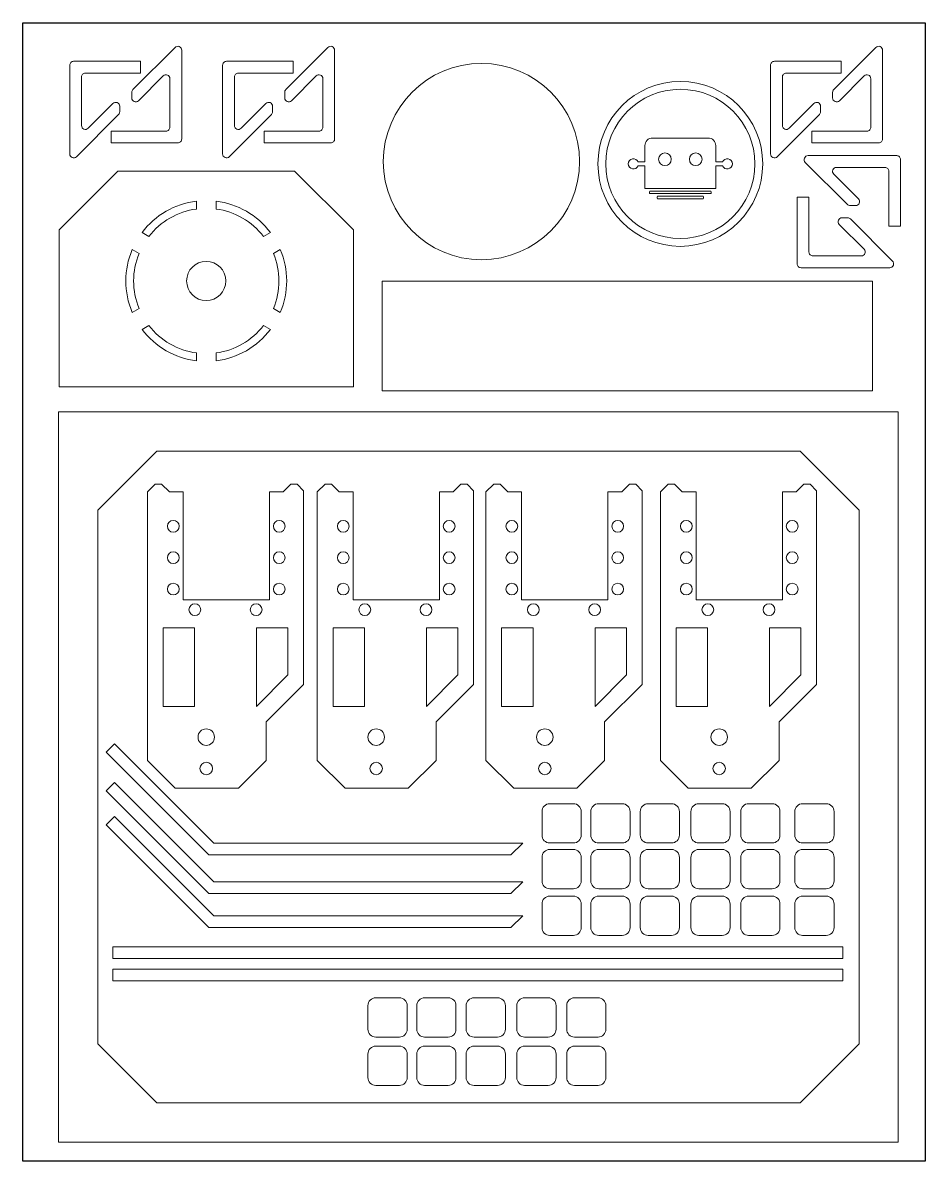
# Model space of a CAD drawing. Header units: millimetres. Extents: x 741 to 971, y 638 to 928.
import ezdxf

# ---------------------------------------------------------------- set-up
doc = ezdxf.new("R2010")
doc.units = ezdxf.units.MM

# ---------------------------------------------------------------- blocks, each defined once
blk = doc.blocks.new('10x10 Kare')
at = {"color": 7, "linetype": 'Continuous', "lineweight": 15}
blk.add_lwpolyline([(5.46, 1.58, 0.414214), (3.46, 3.58), (-2.54, 3.58, 0.414214), (-4.54, 1.58), (-4.54, -4.42, 0.414214), (-2.54, -6.42), (3.46, -6.42, 0.414214), (5.46, -4.42)], format="xyb", close=True, dxfattribs=at)
blk = doc.blocks.new('Alt Plaka Ofset')
at = {"color": 7, "linetype": 'Continuous', "lineweight": 15}
for points in [[(107, 93), (-107, 93), (-107, -93), (107, -93)], [(97, -68), (97, 68), (82, 83), (-82, 83), (-97, 68), (-97, -68), (-82, -83), (82, -83)]]:
    blk.add_lwpolyline(points, close=True, dxfattribs=at)
blk = doc.blocks.new('Arka Cizgi')
at = {"color": 7, "linetype": 'Continuous', "lineweight": 15}
blk.add_lwpolyline([(113.7, 0), (113.7, 3), (-72.3, 3), (-72.3, 0)], close=True, dxfattribs=at)
blk = doc.blocks.new('On Logo Arka')
at = {"color": 7, "linetype": 'Continuous', "lineweight": 15}
blk.add_circle((0, 0), 25, dxfattribs=at)
blk = doc.blocks.new('Isim Arka')
at = {"color": 7, "linetype": 'Continuous', "lineweight": 15}
blk.add_lwpolyline([(-25.22, -2.61), (99.78, -2.61), (99.78, 25.39), (-25.22, 25.39)], close=True, dxfattribs=at)
blk = doc.blocks.new('Kol Plaka')
at = {"color": 7, "linetype": 'Continuous', "lineweight": 15}
for points in [[(-16.5, -13), (-18.1, -13), (-20.1, -15), (-20.1, -83.38), (-13.03, -90.46), (3.08, -90.46), (10.15, -83.38), (10.15, -73.59), (19.71, -64.02), (19.71, -14.74), (18.1, -13), (16.5, -13), (14.5, -15), (11, -15), (11, -42.5), (-11, -42.5), (-11, -15), (-14.5, -15)], [(-16.1, -49.63), (-8.1, -49.63), (-8.1, -69.63), (-16.1, -69.63)], [(15.71, -49.63), (15.71, -61.63), (7.71, -69.63), (7.71, -49.63)]]:
    blk.add_lwpolyline(points, close=True, dxfattribs=at)
for centre, radius in [((-13.5, -23.75), 1.5), ((13.5, -23.75), 1.5), ((-13.5, -31.75), 1.5), ((13.5, -31.75), 1.5), ((-13.5, -39.75), 1.5), ((13.5, -39.75), 1.5), ((-8, -45), 1.5), ((7.61, -45), 1.5), ((-5.1, -77.46), 2.1), ((-5.1, -85.46), 1.6)]:
    blk.add_circle(centre, radius, dxfattribs=at)
blk = doc.blocks.new('Yan Cizgi')
at = {"color": 7, "linetype": 'Continuous', "lineweight": 15}
blk.add_lwpolyline([(-125.74, 56.63), (-99.58, 30.46), (-22.58, 30.46), (-19.58, 33.46), (-98.33, 33.46), (-123.62, 58.75)], close=True, dxfattribs=at)
blk = doc.blocks.new('Kafa On')
at = {"color": 7, "linetype": 'Continuous', "lineweight": 15}
blk.add_lwpolyline([(58.07, 39.16), (58.07, -0.84), (-16.93, -0.84), (-16.93, 39.16), (-1.93, 54.16), (43.07, 54.16)], close=True, dxfattribs=at)
for points in [[(4.2, 38.49, -0.203409), (18.07, 46.5), (18.07, 44.49, 0.196496), (5.94, 37.49)], [(36.94, 38.49, 0.203409), (23.07, 46.5), (23.07, 44.49, -0.196496), (35.19, 37.49)], [(1.7, 34.16), (3.44, 33.16, 0.196496), (3.44, 19.16), (1.7, 18.15, -0.203409)], [(39.44, 18.15), (37.69, 19.16, 0.196496), (37.69, 33.16), (39.44, 34.16, -0.203409)], [(4.2, 13.82), (5.94, 14.83, 0.196496), (18.07, 7.82), (18.07, 5.81, -0.203409)], [(36.94, 13.82, -0.203409), (23.07, 5.81), (23.07, 7.82, 0.196496), (35.19, 14.83)]]:
    blk.add_lwpolyline(points, format="xyb", close=True, dxfattribs=at)
blk.add_circle((20.57, 26.16), 5, dxfattribs=at)
blk = doc.blocks.new('Kablo Tutucu')
at = {"color": 7, "linetype": 'Continuous', "lineweight": 15}
blk.add_lwpolyline([(-3.61, -5.11, -0.414214), (-4.61, -4.11), (-4.61, 9.89), (-7.61, 9.89), (-7.61, -7.11, 0.414214), (-6.61, -8.11), (15.98, -8.11, 0.668179), (16.69, -6.4), (5.96, 4.32, 0.198912), (5.25, 4.62), (3.84, 4.62, 0.668179), (3.13, 2.91), (9.44, -3.4, -0.668179), (8.74, -5.11)], format="xyb", close=True, dxfattribs=at)
blk = doc.blocks.new('On Logo Doldurma')
at = {"color": 7, "linetype": 'Continuous', "lineweight": 15}
for points in [[(-44.68, 91.52, -0.414214), (-42.75, 93.45), (-28.57, 93.45, -0.414214), (-26.63, 91.52), (-26.63, 87.35), (-24.9, 87.35, -5.199777), (-24.9, 86.38), (-26.63, 86.38), (-26.63, 80.56), (-44.68, 80.56), (-44.68, 86.38), (-46.41, 86.38, -5.199777), (-46.41, 87.35), (-44.68, 87.35)], [(-43.39, 79.28), (-27.92, 79.28, 0.414214), (-27.92, 79.92), (-43.39, 79.92, 0.414214)], [(-41.46, 77.99), (-29.86, 77.99, 0.414214), (-29.86, 78.63), (-41.46, 78.63, 0.414214)]]:
    blk.add_lwpolyline(points, format="xyb", close=True, dxfattribs=at)
for centre, radius in [((-35.66, 86.86), 21), ((-35.66, 86.86), 19), ((-39.59, 88.03), 1.61), ((-31.72, 88.03), 1.61)]:
    blk.add_circle(centre, radius, dxfattribs=at)

msp = doc.modelspace()

# ---------------------------------------------------------------- linework, layer by layer
msp.add_lwpolyline([(741.08, 928.26), (971.08, 928.26), (971.08, 638.26), (741.08, 638.26)], close=True)

# ---------------------------------------------------------------- block references
for name, p, rotation in [('Kablo Tutucu', (773.48, 905.28), 90), ('Kablo Tutucu', (812.45, 905.28), 90), ('Kablo Tutucu', (952.1, 905.28), 90), ('Kablo Tutucu', (761.16, 910.83), 270), ('Kablo Tutucu', (800.12, 910.83), 270), ('Kablo Tutucu', (939.77, 910.83), 270), ('Kablo Tutucu', (957.19, 886.3), 180), ('Isim Arka', (932.42, 859.86), 180)]:
    msp.add_blockref(name, p, dxfattribs=dict(rotation=rotation))
for name, p in [('On Logo Arka', (857.97, 892.91)), ('On Logo Doldurma', (944.32, 805.45)), ('Kafa On', (767.27, 836.33)), ('Kablo Tutucu', (946.05, 873.97)), ('Alt Plaka Ofset', (857.22, 736.13)), ('Kol Plaka', (792.94, 823.75)), ('Kol Plaka', (836.25, 823.75)), ('Kol Plaka', (879.22, 823.75)), ('Kol Plaka', (923.67, 823.75)), ('Yan Cizgi', (888.08, 685.82)), ('Yan Cizgi', (888.08, 675.99)), ('10x10 Kare', (877.95, 725.75)), ('10x10 Kare', (890.39, 725.75)), ('10x10 Kare', (902.98, 725.75)), ('10x10 Kare', (915.89, 725.75)), ('10x10 Kare', (928.6, 725.75)), ('10x10 Kare', (942.37, 725.75)), ('Yan Cizgi', (888.08, 667.35)), ('10x10 Kare', (877.95, 714.09)), ('10x10 Kare', (890.39, 714.09)), ('10x10 Kare', (902.98, 714.09)), ('10x10 Kare', (915.89, 714.09)), ('10x10 Kare', (928.6, 714.09)), ('10x10 Kare', (942.37, 714.09)), ('10x10 Kare', (877.95, 702.2)), ('10x10 Kare', (890.39, 702.2)), ('10x10 Kare', (902.98, 702.2)), ('10x10 Kare', (915.89, 702.2)), ('10x10 Kare', (928.6, 702.2)), ('10x10 Kare', (942.37, 702.2)), ('Arka Cizgi', (836.36, 689.91)), ('Arka Cizgi', (836.36, 684.22)), ('10x10 Kare', (833.59, 676.31)), ('10x10 Kare', (846.03, 676.31)), ('10x10 Kare', (858.62, 676.31)), ('10x10 Kare', (871.53, 676.31)), ('10x10 Kare', (884.24, 676.31)), ('10x10 Kare', (833.59, 663.99)), ('10x10 Kare', (846.03, 663.99)), ('10x10 Kare', (858.62, 663.99)), ('10x10 Kare', (871.53, 663.99)), ('10x10 Kare', (884.24, 663.99))]:
    msp.add_blockref(name, p)

doc.saveas('drawing.dxf')
